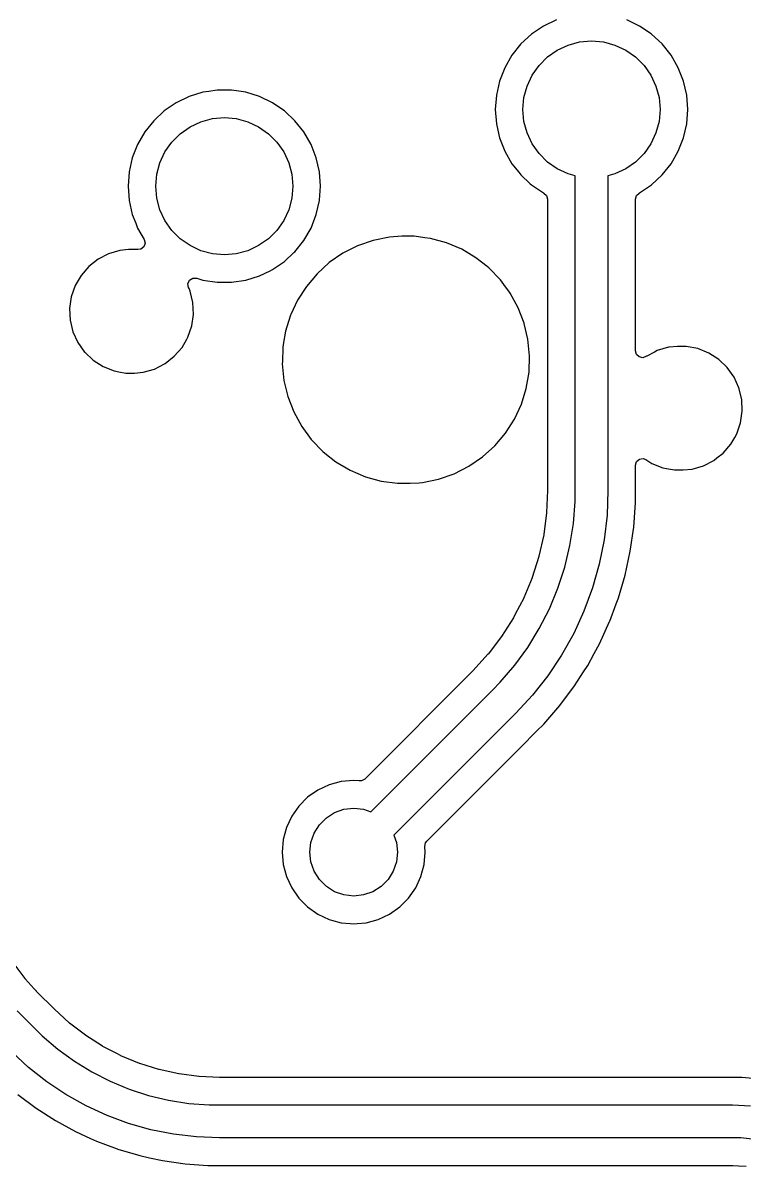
# Model space of a CAD drawing. Extents: x 68 to 346, y -197 to -84.
# Drawn here: x 138.21 to 151.36, y -154.48 to -133.65 of the extents above; entities that cross this region are included whole.
import ezdxf

# ---------------------------------------------------------------- set-up
doc = ezdxf.new("R2010")
doc.units = 0
doc.layers.add('BLACK', color=7, linetype='CONTINUOUS')

msp = doc.modelspace()

# ---------------------------------------------------------------- linework, layer by layer
at = {"layer": 'BLACK', "linetype": 'CONTINUOUS'}
for p, q in [((147.701, -133.709), (147.484, -133.857)), ((147.937, -133.595), (147.701, -133.709)), ((147.701, -133.709), (147.701, -133.709)), ((149.456, -133.709), (149.22, -133.595)), ((149.663, -133.85), (149.456, -133.709)), ((149.456, -133.709), (149.456, -133.709)), ((149.456, -133.709), (149.456, -133.709)), ((149.456, -133.709), (149.456, -133.709)), ((147.484, -133.857), (147.292, -134.035)), ((149.673, -133.857), (149.663, -133.85)), ((149.865, -134.035), (149.673, -133.857)), ((147.292, -134.035), (147.128, -134.24)), ((147.775, -134.272), (147.953, -134.147)), ((147.953, -134.147), (148.151, -134.055)), ((148.151, -134.055), (148.361, -133.998)), ((148.361, -133.998), (148.578, -133.979)), ((148.578, -133.979), (148.795, -133.998)), ((148.795, -133.998), (149.006, -134.055)), ((149.006, -134.055), (149.203, -134.147)), ((149.203, -134.147), (149.382, -134.272)), ((150.029, -134.24), (149.865, -134.035)), ((149.865, -134.035), (149.865, -134.035)), ((149.865, -134.035), (149.865, -134.035)), ((147.128, -134.24), (146.997, -134.468)), ((147.621, -134.426), (147.775, -134.272)), ((149.382, -134.272), (149.536, -134.426)), ((150.16, -134.468), (150.029, -134.24)), ((146.997, -134.468), (146.901, -134.712)), ((147.496, -134.604), (147.621, -134.426)), ((149.536, -134.426), (149.661, -134.604)), ((150.256, -134.712), (150.16, -134.468)), ((146.901, -134.712), (146.843, -134.968)), ((146.901, -134.712), (146.901, -134.712)), ((147.404, -134.802), (147.496, -134.604)), ((149.661, -134.604), (149.753, -134.802)), ((150.314, -134.968), (150.256, -134.712)), ((141.242, -134.994), (141.006, -135.108)), ((141.493, -134.917), (141.242, -134.994)), ((141.603, -134.9), (141.493, -134.917)), ((141.493, -134.917), (141.493, -134.917)), ((141.493, -134.917), (141.493, -134.917)), ((141.753, -134.878), (141.603, -134.9)), ((142.015, -134.878), (141.753, -134.878)), ((141.753, -134.878), (141.753, -134.878)), ((142.15, -134.898), (142.015, -134.878)), ((142.015, -134.878), (142.015, -134.878)), ((142.274, -134.917), (142.15, -134.898)), ((142.525, -134.994), (142.274, -134.917)), ((142.274, -134.917), (142.274, -134.917)), ((142.274, -134.917), (142.274, -134.917)), ((142.762, -135.108), (142.525, -134.994)), ((142.525, -134.994), (142.525, -134.994)), ((146.843, -134.968), (146.823, -135.229)), ((146.843, -134.968), (146.843, -134.968)), ((147.347, -135.012), (147.404, -134.802)), ((149.753, -134.802), (149.809, -135.012)), ((150.334, -135.229), (150.314, -134.968)), ((150.314, -134.968), (150.314, -134.968)), ((150.314, -134.968), (150.314, -134.968)), ((150.314, -134.968), (150.314, -134.968)), ((140.985, -135.122), (140.789, -135.256)), ((141.006, -135.108), (140.985, -135.122)), ((141.006, -135.108), (141.006, -135.108)), ((141.006, -135.108), (141.006, -135.108)), ((141.006, -135.108), (141.006, -135.108)), ((142.952, -135.238), (142.762, -135.108)), ((142.762, -135.108), (142.762, -135.108)), ((142.762, -135.108), (142.762, -135.108)), ((142.762, -135.108), (142.762, -135.108)), ((147.328, -135.229), (147.347, -135.012)), ((149.809, -135.012), (149.828, -135.229)), ((140.789, -135.256), (140.597, -135.434)), ((141.456, -135.453), (141.667, -135.397)), ((141.667, -135.397), (141.884, -135.378)), ((141.884, -135.378), (142.101, -135.397)), ((142.101, -135.397), (142.311, -135.453)), ((142.978, -135.256), (142.952, -135.238)), ((143.171, -135.434), (142.978, -135.256)), ((146.823, -135.229), (146.823, -135.229)), ((146.823, -135.229), (146.843, -135.491)), ((147.347, -135.446), (147.328, -135.229)), ((149.828, -135.229), (149.809, -135.446)), ((150.314, -135.491), (150.334, -135.229)), ((150.334, -135.229), (150.334, -135.229)), ((140.597, -135.434), (140.433, -135.639)), ((141.08, -135.671), (141.259, -135.546)), ((141.259, -135.546), (141.456, -135.453)), ((142.311, -135.453), (142.509, -135.546)), ((142.509, -135.546), (142.687, -135.671)), ((143.334, -135.639), (143.171, -135.434)), ((143.171, -135.434), (143.171, -135.434)), ((143.171, -135.434), (143.171, -135.434)), ((146.843, -135.491), (146.843, -135.491)), ((146.843, -135.491), (146.843, -135.491)), ((146.843, -135.491), (146.843, -135.491)), ((146.843, -135.491), (146.849, -135.52)), ((146.849, -135.52), (146.901, -135.747)), ((147.404, -135.657), (147.347, -135.446)), ((149.809, -135.446), (149.753, -135.657)), ((150.256, -135.747), (150.314, -135.491)), ((150.314, -135.491), (150.314, -135.491)), ((140.433, -135.639), (140.302, -135.866)), ((140.801, -136.003), (140.926, -135.825)), ((140.926, -135.825), (141.08, -135.671)), ((142.687, -135.671), (142.841, -135.825)), ((142.841, -135.825), (142.966, -136.003)), ((143.465, -135.866), (143.334, -135.639)), ((146.901, -135.747), (146.901, -135.747)), ((146.901, -135.747), (146.901, -135.747)), ((146.901, -135.747), (146.997, -135.991)), ((147.496, -135.854), (147.404, -135.657)), ((149.753, -135.657), (149.661, -135.854)), ((150.16, -135.991), (150.256, -135.747)), ((140.302, -135.866), (140.206, -136.111)), ((140.709, -136.201), (140.801, -136.003)), ((142.966, -136.003), (143.058, -136.201)), ((143.561, -136.111), (143.465, -135.866)), ((146.997, -135.991), (147.128, -136.218)), ((147.621, -136.033), (147.496, -135.854)), ((147.775, -136.187), (147.621, -136.033)), ((149.536, -136.033), (149.382, -136.187)), ((149.661, -135.854), (149.536, -136.033)), ((150.029, -136.218), (150.16, -135.991)), ((140.206, -136.111), (140.148, -136.366)), ((140.206, -136.111), (140.206, -136.111)), ((140.653, -136.411), (140.709, -136.201)), ((143.058, -136.201), (143.115, -136.411)), ((143.62, -136.366), (143.561, -136.111)), ((147.128, -136.218), (147.251, -136.373)), ((147.953, -136.312), (147.775, -136.187)), ((149.382, -136.187), (149.203, -136.312)), ((149.865, -136.423), (150.029, -136.218)), ((140.148, -136.366), (140.128, -136.628)), ((140.148, -136.366), (140.148, -136.366)), ((140.634, -136.628), (140.653, -136.411)), ((143.115, -136.411), (143.134, -136.628)), ((143.639, -136.628), (143.62, -136.366)), ((143.62, -136.366), (143.62, -136.366)), ((143.62, -136.366), (143.62, -136.366)), ((147.251, -136.373), (147.292, -136.423)), ((147.292, -136.423), (147.462, -136.582)), ((148.151, -136.404), (147.953, -136.312)), ((148.278, -136.438), (148.151, -136.404)), ((148.278, -142.172), (148.278, -136.438)), ((149.006, -136.404), (148.878, -136.438)), ((148.878, -136.438), (148.878, -142.172)), ((149.203, -136.312), (149.006, -136.404)), ((149.673, -136.602), (149.865, -136.423)), ((140.128, -136.628), (140.128, -136.628)), ((140.128, -136.628), (140.148, -136.89)), ((140.653, -136.845), (140.634, -136.628)), ((143.134, -136.628), (143.115, -136.845)), ((143.62, -136.885), (143.639, -136.628)), ((143.639, -136.628), (143.639, -136.628)), ((147.462, -136.582), (147.484, -136.602)), ((147.484, -136.602), (147.701, -136.75)), ((149.456, -136.75), (149.673, -136.602)), ((140.709, -137.056), (140.653, -136.845)), ((143.115, -136.845), (143.058, -137.056)), ((147.701, -136.75), (147.708, -136.753)), ((147.708, -136.753), (147.76, -136.8)), ((147.76, -136.8), (147.778, -136.865)), ((147.778, -136.865), (147.778, -142.172)), ((149.379, -136.865), (149.399, -136.798)), ((149.379, -139.63), (149.379, -136.865)), ((149.399, -136.798), (149.449, -136.753)), ((149.449, -136.753), (149.456, -136.75)), ((140.148, -136.89), (140.148, -136.89)), ((140.148, -136.89), (140.206, -137.145)), ((140.801, -137.253), (140.709, -137.056)), ((143.058, -137.056), (142.966, -137.253)), ((143.561, -137.145), (143.62, -136.89)), ((143.62, -136.89), (143.62, -136.885)), ((140.206, -137.145), (140.206, -137.145)), ((140.206, -137.145), (140.206, -137.145)), ((140.206, -137.145), (140.269, -137.304)), ((140.926, -137.432), (140.801, -137.253)), ((142.966, -137.253), (142.841, -137.432)), ((143.465, -137.39), (143.561, -137.145)), ((140.269, -137.304), (140.302, -137.39)), ((140.302, -137.39), (140.423, -137.598)), ((141.08, -137.586), (140.926, -137.432)), ((142.841, -137.432), (142.687, -137.586)), ((143.334, -137.617), (143.465, -137.39)), ((140.439, -137.666), (140.416, -137.732)), ((140.423, -137.598), (140.439, -137.666)), ((141.259, -137.711), (141.08, -137.586)), ((142.687, -137.586), (142.509, -137.711)), ((143.171, -137.822), (143.334, -137.617)), ((144.599, -137.616), (144.314, -137.715)), ((144.894, -137.556), (144.599, -137.616)), ((145.12, -137.541), (144.894, -137.556)), ((144.894, -137.556), (144.894, -137.556)), ((145.346, -137.541), (145.12, -137.541)), ((145.12, -137.541), (145.12, -137.541)), ((145.541, -137.567), (145.346, -137.541)), ((145.644, -137.581), (145.541, -137.567)), ((145.935, -137.66), (145.644, -137.581)), ((146.212, -137.778), (145.935, -137.66)), ((145.935, -137.66), (145.935, -137.66)), ((139.772, -137.859), (139.581, -137.958)), ((139.978, -137.799), (139.772, -137.859)), ((140.138, -137.783), (139.978, -137.799)), ((139.978, -137.799), (139.978, -137.799)), ((140.3, -137.783), (140.138, -137.783)), ((140.304, -137.784), (140.3, -137.783)), ((140.361, -137.775), (140.304, -137.784)), ((140.416, -137.732), (140.361, -137.775)), ((141.456, -137.803), (141.259, -137.711)), ((141.667, -137.859), (141.456, -137.803)), ((141.884, -137.878), (141.667, -137.859)), ((142.101, -137.859), (141.884, -137.878)), ((142.311, -137.803), (142.101, -137.859)), ((142.509, -137.711), (142.311, -137.803)), ((142.978, -138), (143.154, -137.837)), ((143.154, -137.837), (143.171, -137.822)), ((143.171, -137.822), (143.171, -137.822)), ((143.171, -137.822), (143.171, -137.822)), ((144.045, -137.85), (143.797, -138.021)), ((144.314, -137.715), (144.045, -137.85)), ((144.314, -137.715), (144.314, -137.715)), ((146.471, -137.932), (146.212, -137.778)), ((139.412, -138.091), (139.271, -138.253)), ((139.581, -137.958), (139.412, -138.091)), ((139.412, -138.091), (139.412, -138.091)), ((142.762, -138.148), (142.978, -138)), ((143.797, -138.021), (143.574, -138.223)), ((146.673, -138.091), (146.471, -137.932)), ((146.471, -137.932), (146.471, -137.932)), ((146.471, -137.932), (146.471, -137.932)), ((146.708, -138.118), (146.673, -138.091)), ((146.917, -138.335), (146.708, -138.118)), ((139.271, -138.253), (139.164, -138.439)), ((141.25, -138.342), (141.309, -138.304)), ((141.309, -138.304), (141.379, -138.304)), ((141.379, -138.304), (141.38, -138.305)), ((141.38, -138.305), (141.493, -138.339)), ((142.274, -138.339), (142.525, -138.262)), ((142.525, -138.262), (142.719, -138.169)), ((142.719, -138.169), (142.762, -138.148)), ((142.762, -138.148), (142.762, -138.148)), ((142.762, -138.148), (142.762, -138.148)), ((143.574, -138.223), (143.379, -138.453)), ((139.164, -138.439), (139.093, -138.642)), ((141.221, -138.405), (141.25, -138.342)), ((141.231, -138.475), (141.221, -138.405)), ((141.24, -138.494), (141.231, -138.475)), ((141.26, -138.539), (141.24, -138.494)), ((141.493, -138.339), (141.753, -138.379)), ((141.753, -138.379), (142.015, -138.379)), ((142.015, -138.379), (142.274, -138.339)), ((143.379, -138.453), (143.217, -138.707)), ((147.012, -138.463), (146.917, -138.335)), ((147.069, -138.541), (147.012, -138.463)), ((139.093, -138.642), (139.063, -138.855)), ((139.093, -138.642), (139.093, -138.642)), ((141.311, -138.748), (141.26, -138.539)), ((143.217, -138.707), (143.096, -138.967)), ((143.217, -138.707), (143.217, -138.707)), ((147.096, -138.577), (147.069, -138.541)), ((147.241, -138.842), (147.096, -138.577)), ((139.063, -138.855), (139.063, -138.855)), ((139.063, -138.855), (139.073, -139.07)), ((141.321, -138.963), (141.311, -138.748)), ((147.349, -139.123), (147.241, -138.842)), ((139.073, -139.07), (139.124, -139.279)), ((141.291, -139.175), (141.321, -138.963)), ((143.086, -138.994), (143.001, -139.268)), ((143.09, -138.98), (143.086, -138.994)), ((143.096, -138.967), (143.09, -138.98)), ((147.351, -139.13), (147.349, -139.123)), ((147.349, -139.123), (147.349, -139.123)), ((147.349, -139.123), (147.349, -139.123)), ((147.419, -139.416), (147.351, -139.13)), ((139.124, -139.279), (139.124, -139.279)), ((139.124, -139.279), (139.212, -139.473)), ((141.22, -139.379), (141.291, -139.175)), ((143.001, -139.268), (142.959, -139.514)), ((139.212, -139.473), (139.213, -139.474)), ((139.213, -139.474), (139.337, -139.649)), ((140.972, -139.727), (141.113, -139.565)), ((141.113, -139.564), (141.199, -139.416)), ((141.113, -139.565), (141.113, -139.564)), ((141.199, -139.416), (141.22, -139.379)), ((142.951, -139.565), (142.942, -139.821)), ((142.959, -139.514), (142.951, -139.565)), ((147.449, -139.716), (147.419, -139.416)), ((149.984, -139.563), (149.777, -139.624)), ((149.995, -139.562), (149.984, -139.563)), ((149.984, -139.563), (149.984, -139.563)), ((150.144, -139.548), (149.995, -139.562)), ((150.305, -139.548), (150.144, -139.548)), ((150.516, -139.588), (150.305, -139.548)), ((150.305, -139.548), (150.305, -139.548)), ((139.337, -139.649), (139.338, -139.649)), ((139.338, -139.649), (139.338, -139.649)), ((139.338, -139.649), (139.493, -139.798)), ((140.803, -139.86), (140.972, -139.727)), ((147.439, -140.017), (147.449, -139.716)), ((149.396, -139.692), (149.379, -139.63)), ((149.446, -139.74), (149.396, -139.692)), ((149.515, -139.753), (149.446, -139.74)), ((149.58, -139.727), (149.515, -139.753)), ((149.586, -139.722), (149.58, -139.727)), ((149.728, -139.649), (149.586, -139.722)), ((149.777, -139.624), (149.728, -139.649)), ((149.777, -139.624), (149.777, -139.624)), ((149.777, -139.624), (149.777, -139.624)), ((150.716, -139.668), (150.516, -139.588)), ((150.897, -139.784), (150.716, -139.668)), ((151.052, -139.933), (150.897, -139.784)), ((139.493, -139.798), (139.493, -139.798)), ((139.493, -139.798), (139.493, -139.798)), ((139.493, -139.798), (139.674, -139.914)), ((139.674, -139.914), (139.874, -139.994)), ((139.874, -139.994), (139.961, -140.011)), ((140.406, -140.019), (140.612, -139.959)), ((140.612, -139.959), (140.791, -139.866)), ((140.791, -139.866), (140.803, -139.86)), ((142.942, -139.821), (142.941, -139.866)), ((142.941, -139.866), (142.971, -140.166)), ((151.177, -140.108), (151.052, -139.933)), ((151.052, -139.933), (151.052, -139.933)), ((151.052, -139.933), (151.052, -139.933)), ((139.961, -140.011), (140.085, -140.034)), ((140.085, -140.034), (140.085, -140.034)), ((140.085, -140.034), (140.246, -140.034)), ((140.246, -140.034), (140.406, -140.019)), ((140.246, -140.034), (140.246, -140.034)), ((142.971, -140.166), (142.971, -140.166)), ((142.971, -140.166), (143.041, -140.459)), ((147.389, -140.314), (147.439, -140.017)), ((151.266, -140.303), (151.177, -140.108)), ((147.3, -140.602), (147.389, -140.314)), ((151.317, -140.512), (151.266, -140.303)), ((143.041, -140.459), (143.041, -140.459)), ((143.041, -140.459), (143.149, -140.74)), ((147.173, -140.875), (147.3, -140.602)), ((151.327, -140.727), (151.317, -140.512)), ((143.149, -140.74), (143.149, -140.741)), ((143.149, -140.741), (143.294, -141.005)), ((151.296, -140.94), (151.327, -140.727)), ((143.294, -141.005), (143.294, -141.005)), ((143.294, -141.005), (143.469, -141.242)), ((147.011, -141.129), (147.173, -140.875)), ((151.226, -141.143), (151.296, -140.94)), ((143.469, -141.242), (143.472, -141.247)), ((146.816, -141.359), (147.011, -141.129)), ((151.12, -141.327), (151.189, -141.207)), ((151.189, -141.207), (151.226, -141.143)), ((143.472, -141.247), (143.682, -141.464)), ((146.593, -141.561), (146.816, -141.359)), ((150.978, -141.491), (151.119, -141.329)), ((151.119, -141.329), (151.12, -141.327)), ((143.682, -141.464), (143.715, -141.49)), ((143.715, -141.49), (143.918, -141.651)), ((143.918, -141.651), (143.918, -141.651)), ((143.918, -141.651), (143.918, -141.651)), ((143.918, -141.651), (144.178, -141.804)), ((146.344, -141.732), (146.593, -141.561)), ((149.379, -141.712), (149.399, -141.645)), ((149.399, -141.645), (149.451, -141.599)), ((149.451, -141.599), (149.521, -141.589)), ((149.521, -141.589), (149.57, -141.608)), ((149.57, -141.608), (149.68, -141.678)), ((150.618, -141.723), (150.809, -141.624)), ((150.809, -141.624), (150.815, -141.619)), ((150.815, -141.619), (150.865, -141.58)), ((150.865, -141.58), (150.978, -141.491)), ((144.178, -141.804), (144.455, -141.922)), ((145.791, -141.966), (146.075, -141.868)), ((146.075, -141.868), (146.344, -141.732)), ((149.379, -142.172), (149.379, -141.712)), ((149.68, -141.678), (149.879, -141.758)), ((149.879, -141.758), (149.944, -141.77)), ((149.944, -141.77), (150.09, -141.799)), ((150.09, -141.799), (150.09, -141.799)), ((150.09, -141.799), (150.251, -141.799)), ((150.251, -141.799), (150.412, -141.783)), ((150.251, -141.799), (150.251, -141.799)), ((150.412, -141.783), (150.618, -141.723)), ((144.455, -141.922), (144.746, -142.001)), ((144.746, -142.001), (145.044, -142.042)), ((145.044, -142.042), (145.044, -142.042)), ((145.044, -142.042), (145.27, -142.042)), ((145.27, -142.042), (145.434, -142.031)), ((145.434, -142.031), (145.495, -142.026)), ((145.495, -142.026), (145.791, -141.966)), ((147.778, -142.172), (147.76, -142.574)), ((148.278, -142.374), (148.278, -142.172)), ((148.878, -142.172), (148.861, -142.623)), ((148.878, -142.172), (148.878, -142.172)), ((149.379, -142.395), (149.379, -142.172)), ((148.247, -142.777), (148.278, -142.374)), ((149.347, -142.84), (149.379, -142.395)), ((147.76, -142.579), (147.708, -142.975)), ((147.76, -142.574), (147.76, -142.579)), ((148.861, -142.623), (148.808, -143.07)), ((148.183, -143.176), (148.247, -142.777)), ((149.284, -143.281), (149.347, -142.84)), ((147.707, -142.981), (147.62, -143.371)), ((147.708, -142.975), (147.707, -142.981)), ((148.808, -143.07), (148.72, -143.513)), ((148.089, -143.569), (148.183, -143.176)), ((149.189, -143.717), (149.284, -143.281)), ((147.619, -143.376), (147.499, -143.757)), ((147.62, -143.371), (147.619, -143.376)), ((148.72, -143.513), (148.597, -143.946)), ((147.964, -143.953), (148.089, -143.569)), ((149.068, -144.129), (149.189, -143.717)), ((149.189, -143.717), (149.189, -143.717)), ((147.497, -143.762), (147.344, -144.131)), ((147.499, -143.757), (147.497, -143.762)), ((148.597, -143.946), (148.441, -144.369)), ((147.342, -144.136), (147.189, -144.429)), ((147.344, -144.131), (147.342, -144.136)), ((147.81, -144.326), (147.964, -143.953)), ((149.028, -144.238), (149.063, -144.145)), ((149.063, -144.145), (149.068, -144.129)), ((147.626, -144.686), (147.81, -144.326)), ((148.441, -144.369), (148.253, -144.779)), ((148.91, -144.556), (149.028, -144.238)), ((147.155, -144.495), (146.94, -144.832)), ((147.157, -144.49), (147.155, -144.495)), ((147.189, -144.429), (147.157, -144.49)), ((148.722, -144.968), (148.907, -144.562)), ((148.907, -144.562), (148.91, -144.556)), ((147.415, -145.031), (147.626, -144.686)), ((148.253, -144.779), (148.032, -145.172)), ((146.937, -144.836), (146.694, -145.153)), ((146.94, -144.832), (146.937, -144.836)), ((148.626, -145.144), (148.722, -144.968)), ((146.69, -145.157), (146.418, -145.454)), ((146.694, -145.153), (146.69, -145.157)), ((147.178, -145.358), (147.415, -145.031)), ((148.032, -145.172), (147.782, -145.547)), ((148.509, -145.359), (148.626, -145.144)), ((146.915, -145.665), (147.178, -145.358)), ((148.434, -145.475), (148.509, -145.359)), ((146.418, -145.454), (144.443, -147.43)), ((147.782, -145.547), (147.503, -145.901)), ((148.267, -145.734), (148.434, -145.475)), ((144.552, -148.028), (146.772, -145.808)), ((146.772, -145.808), (146.915, -145.665)), ((146.772, -145.808), (146.772, -145.808)), ((148, -146.091), (148.267, -145.734)), ((147.503, -145.901), (147.197, -146.232)), ((147.197, -146.232), (144.976, -148.452)), ((147.197, -146.232), (147.197, -146.232)), ((147.708, -146.428), (148, -146.091)), ((147.584, -146.553), (147.708, -146.428)), ((147.283, -146.853), (147.582, -146.554)), ((147.582, -146.554), (147.584, -146.553)), ((147.582, -146.554), (147.582, -146.554)), ((147.584, -146.553), (147.584, -146.553)), ((145.575, -148.562), (147.283, -146.853)), ((144.016, -147.476), (143.796, -147.535)), ((144.243, -147.457), (144.016, -147.476)), ((144.016, -147.476), (144.016, -147.476)), ((144.344, -147.465), (144.243, -147.457)), ((144.243, -147.457), (144.243, -147.457)), ((144.382, -147.463), (144.344, -147.465)), ((144.443, -147.43), (144.382, -147.463)), ((143.59, -147.631), (143.403, -147.762)), ((143.796, -147.535), (143.59, -147.631)), ((143.59, -147.631), (143.59, -147.631)), ((143.796, -147.535), (143.796, -147.535)), ((143.403, -147.762), (143.243, -147.923)), ((143.112, -148.109), (143.016, -148.316)), ((143.243, -147.923), (143.112, -148.109)), ((143.112, -148.109), (143.112, -148.109)), ((143.744, -148.137), (143.895, -148.041)), ((143.895, -148.041), (144.065, -147.982)), ((144.065, -147.982), (144.243, -147.962)), ((144.243, -147.962), (144.421, -147.982)), ((144.421, -147.982), (144.552, -148.028)), ((143.016, -148.316), (142.957, -148.535)), ((143.016, -148.316), (143.016, -148.316)), ((143.522, -148.415), (143.617, -148.263)), ((143.617, -148.263), (143.744, -148.137)), ((142.957, -148.535), (142.937, -148.762)), ((142.957, -148.535), (142.957, -148.535)), ((143.463, -148.584), (143.522, -148.415)), ((144.976, -148.452), (145.023, -148.584)), ((143.443, -148.762), (143.463, -148.584)), ((145.023, -148.584), (145.043, -148.762)), ((145.539, -148.66), (145.553, -148.592)), ((145.548, -148.762), (145.539, -148.66)), ((145.553, -148.592), (145.575, -148.562)), ((142.937, -148.762), (142.937, -148.762)), ((142.937, -148.762), (142.957, -148.989)), ((143.463, -148.94), (143.443, -148.762)), ((143.522, -149.109), (143.463, -148.94)), ((145.023, -148.94), (144.963, -149.109)), ((145.043, -148.762), (145.023, -148.94)), ((145.528, -148.989), (145.548, -148.762)), ((142.957, -148.989), (142.957, -148.989)), ((142.957, -148.989), (143.016, -149.208)), ((143.617, -149.261), (143.522, -149.109)), ((144.963, -149.109), (144.868, -149.261)), ((145.469, -149.208), (145.528, -148.989)), ((143.016, -149.208), (143.016, -149.208)), ((143.016, -149.208), (143.112, -149.415)), ((143.744, -149.387), (143.617, -149.261)), ((144.868, -149.261), (144.741, -149.387)), ((145.373, -149.415), (145.469, -149.208)), ((143.112, -149.415), (143.112, -149.415)), ((143.112, -149.415), (143.243, -149.601)), ((143.895, -149.483), (143.744, -149.387)), ((144.065, -149.542), (143.895, -149.483)), ((144.243, -149.562), (144.065, -149.542)), ((144.421, -149.542), (144.243, -149.562)), ((144.59, -149.483), (144.421, -149.542)), ((144.741, -149.387), (144.59, -149.483)), ((145.243, -149.601), (145.373, -149.415)), ((143.243, -149.601), (143.403, -149.762)), ((143.403, -149.762), (143.403, -149.762)), ((143.403, -149.762), (143.59, -149.893)), ((144.895, -149.893), (145.082, -149.762)), ((145.082, -149.762), (145.243, -149.601)), ((143.59, -149.893), (143.796, -149.989)), ((143.796, -149.989), (143.796, -149.989)), ((143.796, -149.989), (143.796, -149.989)), ((143.796, -149.989), (143.836, -150)), ((144.469, -150.048), (144.689, -149.989)), ((144.689, -149.989), (144.895, -149.893)), ((143.836, -150), (144.016, -150.048)), ((144.016, -150.048), (144.177, -150.062)), ((144.177, -150.062), (144.243, -150.067)), ((144.243, -150.067), (144.308, -150.062)), ((144.243, -150.067), (144.243, -150.067)), ((144.243, -150.067), (144.243, -150.067)), ((144.308, -150.062), (144.469, -150.048)), ((138.251, -151.067), (138.071, -150.824)), ((138.255, -151.072), (138.251, -151.067)), ((138.418, -151.252), (138.255, -151.072)), ((138.459, -151.297), (138.418, -151.252)), ((138.461, -151.299), (138.459, -151.297)), ((138.785, -151.623), (138.461, -151.299)), ((138.106, -151.652), (138.431, -151.977)), ((139.057, -151.872), (138.785, -151.623)), ((138.431, -151.977), (138.431, -151.977)), ((138.431, -151.977), (138.431, -151.977)), ((138.431, -151.977), (138.563, -152.109)), ((139.061, -151.876), (139.057, -151.872)), ((139.351, -152.098), (139.061, -151.876)), ((138.563, -152.109), (138.848, -152.352)), ((139.356, -152.101), (139.351, -152.098)), ((139.493, -152.189), (139.356, -152.101)), ((139.664, -152.298), (139.493, -152.189)), ((138.316, -152.687), (138.007, -152.401)), ((138.848, -152.352), (139.15, -152.572)), ((139.669, -152.301), (139.664, -152.298)), ((139.924, -152.433), (139.669, -152.301)), ((139.993, -152.47), (139.924, -152.433)), ((139.998, -152.472), (139.993, -152.47)), ((140.336, -152.612), (139.998, -152.472)), ((138.646, -152.947), (138.316, -152.687)), ((139.15, -152.572), (139.469, -152.767)), ((140.341, -152.614), (140.336, -152.612)), ((140.69, -152.724), (140.341, -152.614)), ((139.469, -152.767), (139.802, -152.936)), ((140.695, -152.725), (140.69, -152.724)), ((141.053, -152.804), (140.695, -152.725)), ((141.058, -152.805), (141.053, -152.804)), ((141.421, -152.853), (141.058, -152.805)), ((141.426, -152.853), (141.421, -152.853)), ((141.794, -152.869), (141.426, -152.853)), ((151.151, -152.869), (141.794, -152.869)), ((151.317, -152.869), (151.151, -152.869)), ((151.649, -152.899), (151.317, -152.869)), ((138.996, -153.181), (138.646, -152.947)), ((139.802, -152.936), (140.147, -153.079)), ((140.147, -153.079), (140.502, -153.195)), ((138.117, -153.177), (138.452, -153.428)), ((139.363, -153.386), (138.996, -153.181)), ((140.502, -153.195), (140.866, -153.282)), ((140.866, -153.282), (141.235, -153.341)), ((138.452, -153.428), (138.804, -153.654)), ((139.745, -153.562), (139.363, -153.386)), ((141.235, -153.341), (141.607, -153.37)), ((141.607, -153.37), (141.794, -153.37)), ((141.794, -153.37), (151.151, -153.37)), ((151.151, -153.37), (151.151, -153.37)), ((151.151, -153.37), (151.476, -153.386)), ((138.804, -153.654), (138.804, -153.654)), ((138.804, -153.654), (139.171, -153.854)), ((140.139, -153.708), (139.745, -153.562)), ((140.544, -153.822), (140.139, -153.708)), ((139.171, -153.854), (139.443, -153.979)), ((140.956, -153.904), (140.544, -153.822)), ((141.374, -153.953), (140.956, -153.904)), ((139.443, -153.979), (139.552, -154.028)), ((139.552, -154.028), (139.716, -154.09)), ((139.716, -154.09), (139.932, -154.17)), ((141.794, -153.97), (141.374, -153.953)), ((151.151, -153.97), (141.794, -153.97)), ((141.794, -153.97), (141.794, -153.97)), ((141.794, -153.97), (141.794, -153.97)), ((151.303, -153.97), (151.151, -153.97)), ((151.151, -153.97), (151.151, -153.97)), ((151.151, -153.97), (151.151, -153.97)), ((151.606, -154.004), (151.303, -153.97)), ((139.932, -154.17), (139.944, -154.174)), ((139.944, -154.174), (140.345, -154.292)), ((140.345, -154.292), (140.521, -154.331)), ((140.521, -154.331), (140.754, -154.381)), ((140.754, -154.381), (141.168, -154.441)), ((141.168, -154.441), (141.168, -154.441)), ((141.168, -154.441), (141.585, -154.47)), ((141.585, -154.47), (141.749, -154.47)), ((141.749, -154.47), (151.066, -154.47)), ((151.066, -154.47), (151.149, -154.47)), ((151.149, -154.47), (151.152, -154.471)), ((151.152, -154.471), (151.26, -154.477)), ((151.26, -154.477), (151.395, -154.484))]:
    msp.add_line(p, q, dxfattribs=at)

doc.saveas('drawing.dxf')
